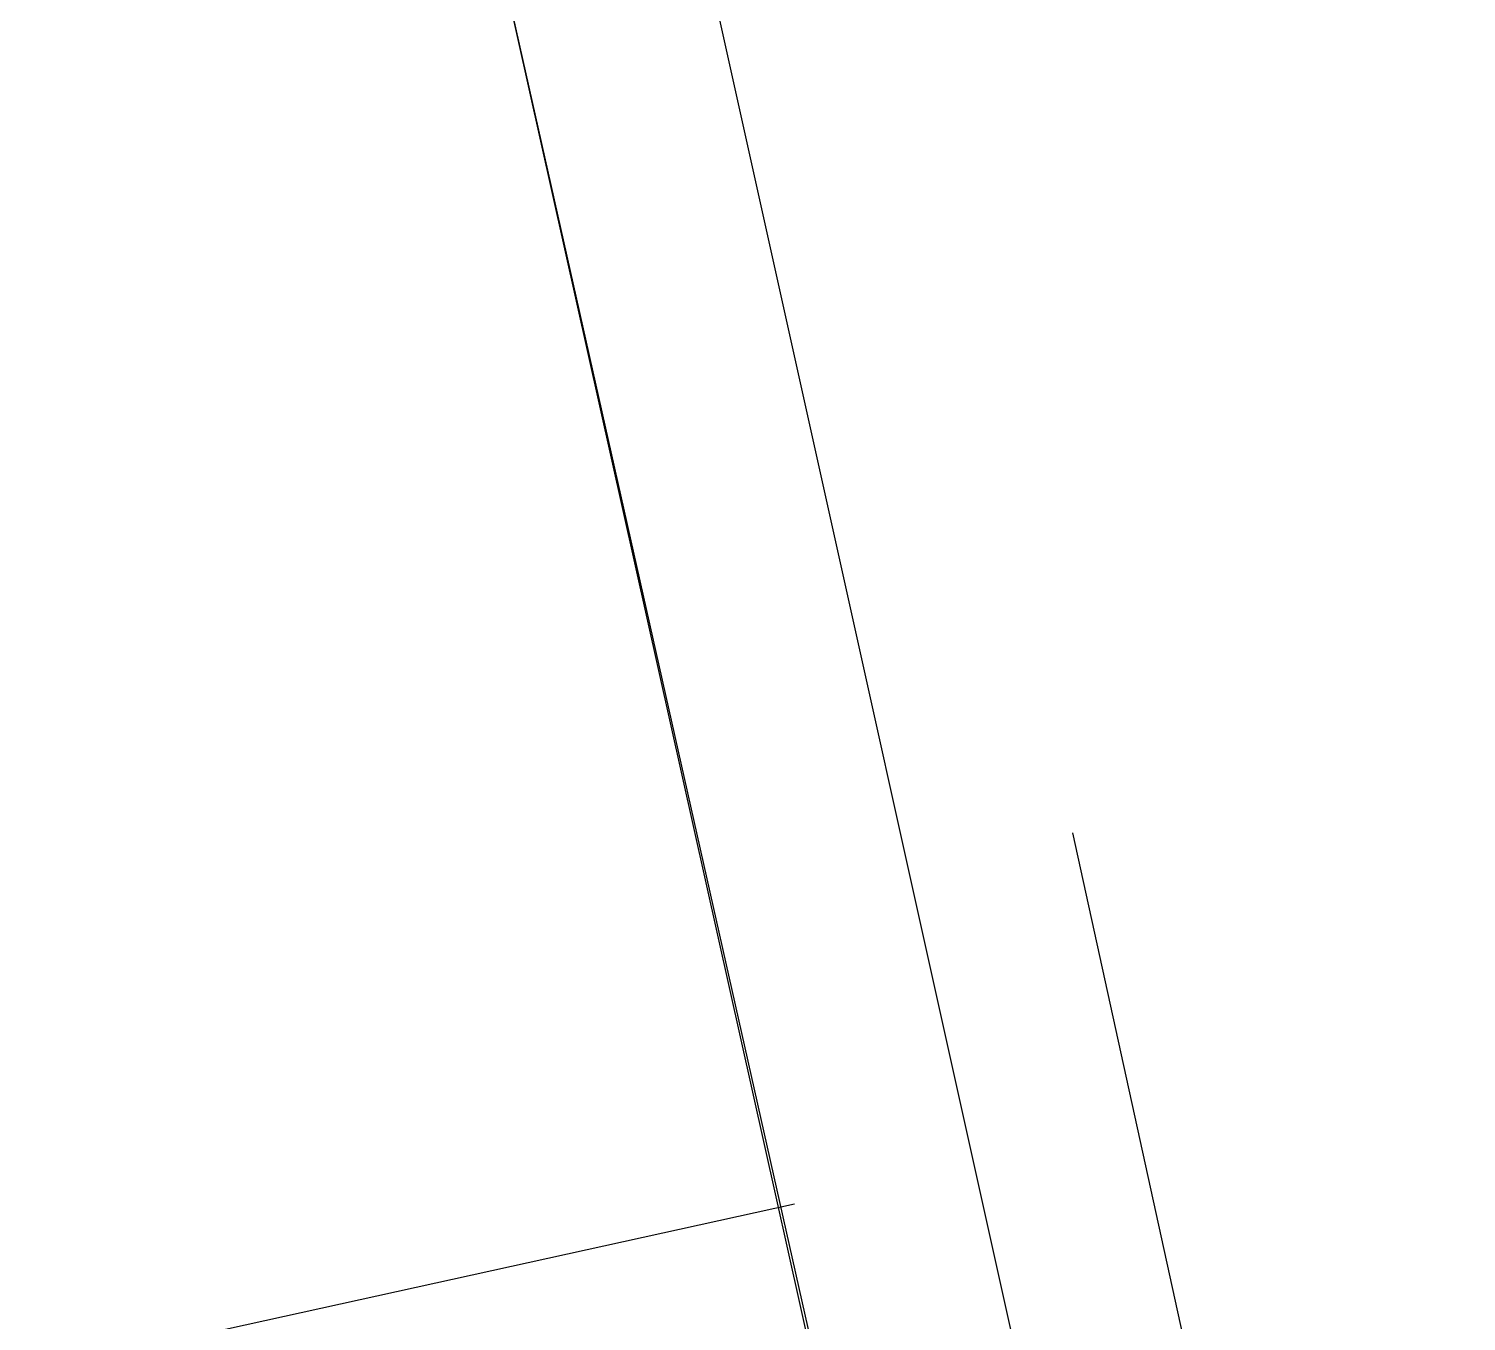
# Model space of a CAD drawing. Header units: inches. Extents: x -1841 to -80, y -100 to 1021.
# Drawn here: x -584.64 to -579.52, y 556.43 to 561.04 of the extents above; entities that cross this region are included whole.
import ezdxf

# ---------------------------------------------------------------- set-up
doc = ezdxf.new("R2010")
doc.units = ezdxf.units.IN
doc.header["$MEASUREMENT"] = 0
doc.layers.add('PDF_Geometry', color=7, linetype='Continuous', true_color=0x777777)

msp = doc.modelspace()

# ---------------------------------------------------------------- linework, layer by layer
at = {"layer": 'PDF_Geometry', "color": 7, "lineweight": 25}
for points in [[(-588.6139, 581.4212), (-587.6212, 576.9541), (-585.8012, 577.3677), (-578.025, 542.3748)], [(-578.5214, 541.5475), (-583.154, 562.1462), (-584.4776, 568.1851), (-583.8158, 568.3506), (-585.8012, 577.285), (-587.5384, 576.9541), (-587.6212, 576.9541)], [(-583.154, 562.1462), (-582.4095, 562.3116), (-583.154, 562.1462), (-584.4776, 568.1851), (-583.154, 562.1462), (-574.6333, 523.927), (-573.8887, 524.5061), (-577.8596, 542.4575)], [(-579.5968, 552.1364), (-580.9204, 558.1754)], [(-581.9131, 556.8517), (-600.6918, 552.7155), (-599.5337, 547.421), (-598.3755, 542.1266), (-579.5968, 546.2629)]]:
    msp.add_lwpolyline(points, dxfattribs=at)

doc.saveas('drawing.dxf')
